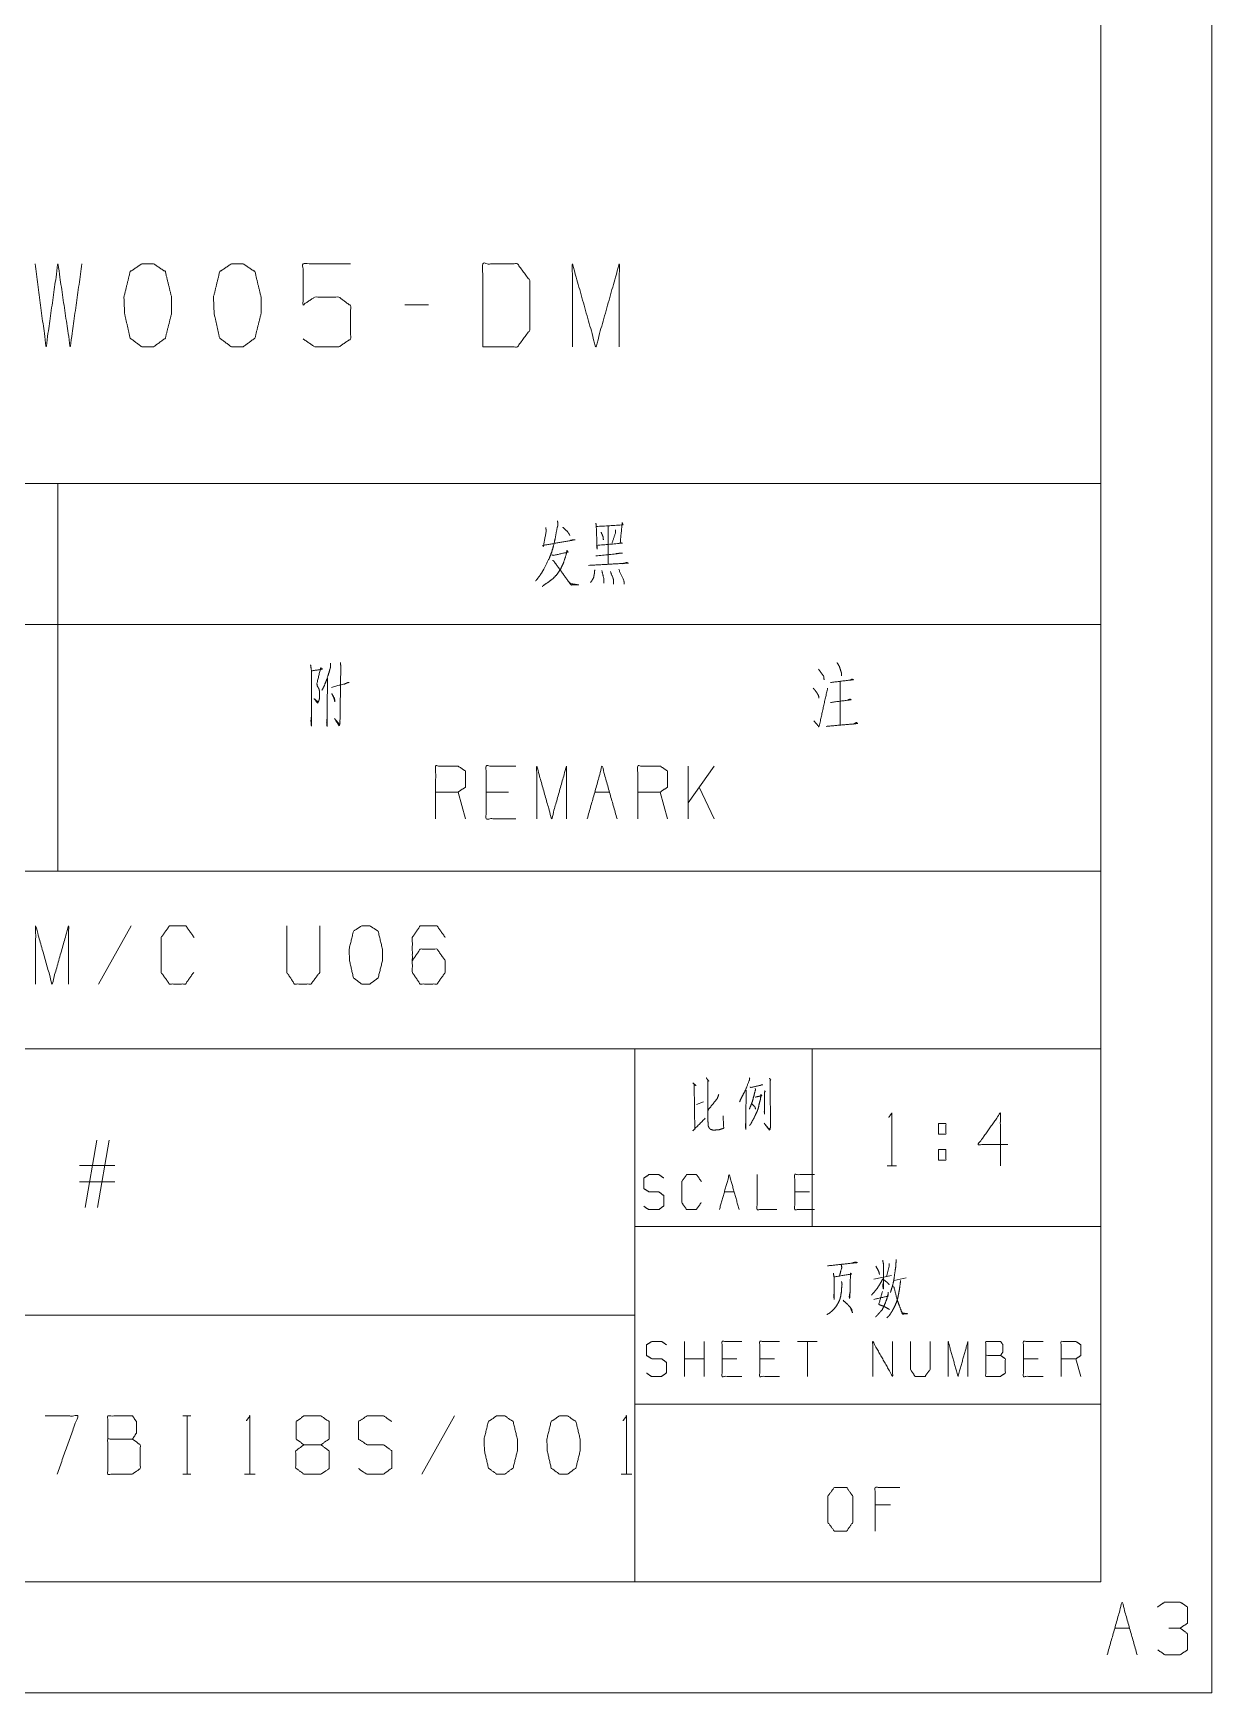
# Model space of a CAD drawing. Header units: millimetres. Extents: x 0 to 420, y 0 to 297.
# Drawn here: x 366.9 to 420, y 0 to 74.7 of the extents above; entities that cross this region are included whole.
import ezdxf

# ---------------------------------------------------------------- set-up
doc = ezdxf.new("R2010")
doc.units = ezdxf.units.MM
doc.layers.add('101', color=7, linetype='Continuous', true_color=0xffffff)

msp = doc.modelspace()

# ---------------------------------------------------------------- linework, layer by layer
at = {"layer": '101', "color": 133, "linetype": 'Continuous', "lineweight": 18}
for p, q in [((420, 0), (420, 297)), ((415, 5), (415, 292)), ((235, 37), (415, 37)), ((235, 29), (415, 29)), ((394, 29), (394, 5)), ((402, 29), (402, 21)), ((394, 21), (415, 21)), ((285, 17), (394, 17)), ((394, 13), (415, 13)), ((25, 5), (415, 5)), ((235, 5), (415, 5)), ((0, 0), (420, 0))]:
    msp.add_line(p, q, dxfattribs=at)
at = {"layer": '101', "color": 72, "linetype": 'Continuous', "lineweight": 18}
for p, q in [((384.705, 62.507), (383.647, 62.507)), ((338, 54.463), (368, 54.463)), ((368, 54.463), (415, 54.463)), ((368, 54.463), (368, 48.113)), ((415, 54.463), (415, 48.113)), ((392.799, 52.525), (392.799, 50.825)), ((338, 48.113), (368, 48.113)), ((368, 48.113), (415, 48.113)), ((368, 48.113), (368, 37)), ((415, 48.113), (415, 37)), ((403.255, 45.525), (403.255, 43.6)), ((397.578, 41.737), (396.411, 40.088)), ((396.411, 39.362), (396.411, 41.737)), ((386.372, 39.362), (386.037, 40.563)), ((388.313, 40.563), (387.306, 40.563)), ((392.194, 40.563), (392.866, 40.563)), ((395.478, 39.362), (395.142, 40.563)), ((397.578, 39.362), (396.906, 40.788)), ((338, 37), (368, 37)), ((368, 37), (415, 37)), ((371.318, 34.543), (369.835, 31.921)), ((396.779, 26.497), (397.101, 26.621)), ((369.234, 21.863), (369.763, 24.895)), ((370.32, 24.895), (369.791, 21.863)), ((407.685, 24.463), (407.685, 23.988)), ((407.685, 24.463), (408.021, 24.463)), ((370.57, 23.753), (368.984, 23.753)), ((405.373, 23.738), (405.798, 23.738)), ((370.57, 23.005), (368.984, 23.005)), ((398.037, 22.558), (398.482, 22.558)), ((401.876, 22.558), (401.209, 22.558)), ((404.777, 18.629), (405.567, 18.795)), ((405.684, 18.567), (406.226, 18.691)), ((396.239, 14.249), (396.239, 15.822)), ((397.129, 14.249), (397.129, 15.822)), ((402.221, 15.822), (401.331, 15.822)), ((401.776, 15.822), (401.776, 14.249)), ((397.129, 15.044), (396.239, 15.044)), ((398.604, 15.044), (397.936, 15.044)), ((400.301, 15.044), (399.634, 15.044)), ((412.182, 15.044), (411.514, 15.044)), ((414.101, 14.249), (413.879, 15.044)), ((373.633, 12.469), (374.004, 12.469)), ((373.828, 12.469), (373.828, 9.847)), ((385.884, 12.469), (384.401, 9.847)), ((373.633, 9.847), (374.004, 9.847)), ((376.422, 9.847), (376.891, 9.847)), ((393.395, 9.847), (393.863, 9.847)), ((405.523, 8.463), (404.835, 8.463)), ((415.625, 2.912), (416.296, 2.912))]:
    msp.add_line(p, q, dxfattribs=at)
for points, knots in [([(366.979, 64.357), (367.48, 60.617), (368.009, 64.357), (368.565, 60.617), (369.094, 64.357)], [0, 0, 0.249745, 0.499742, 0.750003, 1, 1]), ([(372.322, 60.617), (372.851, 61.011), (373.129, 62.113), (373.129, 62.861), (372.851, 64.003), (372.322, 64.357), (371.793, 64.357), (371.264, 64.003), (370.986, 62.861), (371.014, 62.113), (371.264, 61.011), (371.793, 60.617), (372.322, 60.617)], [0, 0, 0.067527, 0.183972, 0.260584, 0.380942, 0.446142, 0.500308, 0.565504, 0.685864, 0.762528, 0.87831, 0.945833, 1, 1]), ([(376.357, 60.617), (376.886, 61.011), (377.164, 62.113), (377.164, 62.861), (376.886, 64.003), (376.357, 64.357), (375.828, 64.357), (375.299, 64.003), (375.021, 62.861), (375.049, 62.113), (375.299, 61.011), (375.828, 60.617), (376.357, 60.617)], [0, 0, 0.067523, 0.18397, 0.260581, 0.380941, 0.446137, 0.500303, 0.565503, 0.685861, 0.762526, 0.878306, 0.945833, 1, 1]), ([(379.056, 60.971), (379.585, 60.617), (380.67, 60.617), (381.199, 60.971), (381.199, 62.467), (380.67, 62.861), (379.585, 62.861), (379.056, 62.507), (379.056, 64.357), (381.199, 64.357)], [0, 0, 0.062229, 0.168343, 0.230572, 0.376815, 0.441266, 0.547379, 0.609609, 0.790489, 1, 1]), ([(387.154, 60.617), (388.712, 60.617), (389.269, 61.365), (389.269, 63.609), (388.712, 64.357), (387.154, 64.357), (387.154, 60.617)], [0, 0, 0.142137, 0.227163, 0.431791, 0.516816, 0.658953, 1, 1]), ([(391.189, 60.617), (391.189, 64.357), (392.246, 60.617), (393.304, 64.357), (393.304, 60.617)], [0, 0, 0.245192, 0.5, 0.754808, 1, 1]), ([(390.523, 52.775), (390.54, 52.575), (390.505, 52.475), (390.417, 52), (390.346, 51.675), (390.258, 51.375), (390.152, 51.1), (389.904, 50.6), (389.763, 50.375), (389.639, 50.2), (389.533, 50.075)], [0, 0, 0.068481, 0.104655, 0.269443, 0.382885, 0.489552, 0.590082, 0.780357, 0.870991, 0.944092, 1, 1]), ([(389.993, 52.475), (390.01, 52.325), (389.886, 51.625), (389.851, 51.675), (391.301, 51.925), (391.212, 51.925), (391.106, 51.9)], [0, 0, 0.058285, 0.332616, 0.356247, 0.923845, 0.957955, 1, 1]), ([(390.753, 52.5), (390.965, 52.3), (391.035, 52.2), (391.071, 52.125)], [0, 0, 0.586649, 0.833102, 1, 1]), ([(392.251, 52.675), (392.269, 52.475), (392.304, 51.5), (392.287, 51.675), (393.436, 51.775), (393.347, 51.8), (393.436, 52.7), (393.471, 52.6), (392.269, 52.525)], [0, 0, 0.041725, 0.244476, 0.281028, 0.520681, 0.53977, 0.7277, 0.749741, 1, 1]), ([(393.135, 52.375), (393.135, 52.25), (392.976, 51.775)], [0, 0, 0.199703, 1, 1]), ([(392.481, 52.275), (392.569, 52.075), (392.587, 51.925)], [0, 0, 0.591431, 1, 1]), ([(390.258, 51.25), (390.346, 51.225), (391, 51.375), (390.947, 51.45), (390.912, 51.275), (390.788, 50.875), (390.664, 50.625), (390.505, 50.375), (390.311, 50.175), (390.116, 50.025), (389.957, 49.925), (389.833, 49.825)], [0, 0, 0.031676, 0.263155, 0.294839, 0.356434, 0.500885, 0.597121, 0.69935, 0.795581, 0.880301, 0.945114, 1, 1]), ([(390.293, 51), (390.346, 50.975), (391.124, 49.9), (391.477, 49.9), (391.124, 49.95), (390.982, 50.075)], [0, 0, 0.025648, 0.606398, 0.761127, 0.917398, 1, 1]), ([(391.916, 50.775), (393.701, 50.875), (393.648, 50.9), (393.418, 50.85)], [0, 0, 0.858876, 0.887043, 1, 1]), ([(392.251, 51.2), (393.436, 51.325), (393.347, 51.325), (393.153, 51.3)], [0, 0, 0.807204, 0.867119, 1, 1]), ([(392.198, 50.575), (392.181, 50.4), (392.145, 50.225), (392.092, 50.125), (392.004, 50)], [0, 0, 0.283375, 0.571018, 0.753354, 1, 1]), ([(392.516, 50.55), (392.605, 50.175), (392.605, 49.975)], [0, 0, 0.658277, 1, 1]), ([(392.905, 50.5), (393.029, 50.175), (393.047, 50.1), (393.047, 49.925)], [0, 0, 0.579761, 0.708232, 1, 1]), ([(393.277, 50.6), (393.506, 50.1), (393.524, 50), (393.524, 49.925)], [0, 0, 0.757087, 0.896807, 1, 1]), ([(380.296, 46.375), (380.296, 46.2), (380.208, 45.9), (380.102, 45.575), (379.996, 45.325), (379.907, 45.15)], [0, 0, 0.134901, 0.375985, 0.639526, 0.848865, 1, 1]), ([(380.738, 46.4), (380.756, 46.225), (380.72, 43.8), (380.72, 43.65), (380.685, 43.55), (380.473, 43.875), (380.703, 43.6)], [0, 0, 0.048809, 0.721809, 0.763433, 0.792866, 0.900556, 1, 1]), ([(403.114, 46.4), (403.22, 46.225), (403.273, 46.05), (403.308, 45.95), (403.308, 45.8)], [0, 0, 0.317961, 0.602104, 0.766914, 1, 1]), ([(379.395, 46.3), (379.43, 46.05), (379.43, 43.55), (379.412, 43.775), (379.43, 43.95)], [0, 0, 0.080051, 0.872676, 0.944234, 1, 1]), ([(379.448, 46.025), (379.925, 46.1), (379.854, 46.175), (379.678, 45.45), (379.695, 45.35), (379.766, 45.225), (379.801, 45.1), (379.801, 44.8), (379.766, 44.675), (379.713, 44.575), (379.554, 44.775), (379.731, 44.625)], [0, 0, 0.176449, 0.214093, 0.486652, 0.523743, 0.576195, 0.62364, 0.733214, 0.78066, 0.821997, 0.915335, 1, 1]), ([(380.155, 45.7), (380.137, 43.525), (380.119, 43.725), (380.137, 43.875)], [0, 0, 0.860769, 0.940226, 1, 1]), ([(402.283, 46.1), (402.513, 45.775), (402.531, 45.625)], [0, 0, 0.724919, 1, 1]), ([(402.813, 45.5), (403.627, 45.6), (403.856, 45.625), (403.786, 45.65), (403.697, 45.6)], [0, 0, 0.667715, 0.856109, 0.917228, 1, 1]), ([(380.331, 45.275), (381.127, 45.5), (381.074, 45.5), (380.915, 45.425)], [0, 0, 0.783129, 0.833379, 1, 1]), ([(380.349, 45), (380.473, 44.775), (380.491, 44.625), (380.42, 44.9)], [0, 0, 0.371206, 0.589538, 1, 1]), ([(402.036, 45.25), (402.124, 45.15), (402.23, 45), (402.283, 44.9), (402.301, 44.8)], [0, 0, 0.250916, 0.596269, 0.80909, 1, 1]), ([(402.071, 43.775), (402.301, 43.5), (402.69, 45.25)], [0, 0, 0.166599, 1, 1]), ([(402.813, 44.6), (403.573, 44.7), (403.75, 44.725), (403.697, 44.75), (403.627, 44.725)], [0, 0, 0.710676, 0.876155, 0.930483, 1, 1]), ([(402.619, 43.525), (404.033, 43.65), (403.998, 43.7), (403.839, 43.625)], [0, 0, 0.856874, 0.893835, 1, 1]), ([(385.029, 39.362), (385.029, 41.737), (386.037, 41.737), (386.372, 41.513), (386.372, 40.788), (386.037, 40.563), (385.029, 40.563)], [0, 0, 0.400952, 0.571031, 0.639278, 0.761674, 0.829922, 1, 1]), ([(388.649, 39.362), (387.306, 39.362), (387.306, 41.737), (388.649, 41.737)], [0, 0, 0.26539, 0.73461, 1, 1]), ([(389.582, 39.362), (389.582, 41.737), (390.254, 39.362), (390.925, 41.737), (390.925, 39.362)], [0, 0, 0.245192, 0.499999, 0.754808, 1, 1]), ([(394.135, 39.362), (394.135, 41.737), (395.142, 41.737), (395.478, 41.513), (395.478, 40.788), (395.142, 40.563), (394.135, 40.563)], [0, 0, 0.400951, 0.571036, 0.639278, 0.761673, 0.829915, 1, 1]), ([(367.007, 31.921), (367.007, 34.543), (367.748, 31.921), (368.49, 34.543), (368.49, 31.921)], [0, 0, 0.245192, 0.499999, 0.754808, 1, 1]), ([(374.128, 32.445), (373.757, 31.921), (373.035, 31.921), (372.664, 32.445), (372.664, 34.018), (373.035, 34.543), (373.776, 34.543), (374.147, 34.018)], [0, 0, 0.114569, 0.243366, 0.357935, 0.638584, 0.753153, 0.885431, 1, 1]), ([(378.322, 34.543), (378.322, 32.445), (378.673, 31.921), (379.414, 31.921), (379.805, 32.445), (379.805, 34.543)], [0, 0, 0.337149, 0.438596, 0.557784, 0.662851, 1, 1]), ([(382.067, 31.921), (382.438, 32.197), (382.633, 32.97), (382.633, 33.494), (382.438, 34.294), (382.067, 34.543), (381.697, 34.543), (381.326, 34.294), (381.131, 33.494), (381.15, 32.97), (381.326, 32.197), (381.697, 31.921), (382.067, 31.921)], [0, 0, 0.067526, 0.183971, 0.260584, 0.380943, 0.446141, 0.500306, 0.565504, 0.685863, 0.762529, 0.87831, 0.945835, 1, 1]), ([(383.979, 32.97), (384.33, 33.494), (385.091, 33.494), (385.462, 32.97), (385.462, 32.445), (385.091, 31.921), (384.33, 31.921), (383.979, 32.445), (383.979, 34.018), (384.33, 34.543), (385.091, 34.543), (385.462, 34.018)], [0, 0, 0.076964, 0.169761, 0.248073, 0.312019, 0.390331, 0.483128, 0.560091, 0.751927, 0.82889, 0.921688, 1, 1]), ([(397.218, 27.698), (397.335, 27.553), (397.291, 27.594), (397.291, 26.725), (397.291, 26.042), (397.291, 25.938), (397.306, 25.545), (397.35, 25.441), (397.408, 25.379), (397.54, 25.338), (397.804, 25.358), (397.994, 25.421), (398.008, 25.441), (397.979, 25.979)], [0, 0, 0.050887, 0.067371, 0.30486, 0.491459, 0.519732, 0.627242, 0.657953, 0.681265, 0.71898, 0.791172, 0.845841, 0.852765, 1, 1]), ([(399.179, 27.698), (399.164, 27.594), (398.988, 27.139), (398.842, 26.87), (398.725, 26.621)], [0, 0, 0.089072, 0.504979, 0.766001, 1, 1]), ([(400.071, 27.677), (400.13, 27.594), (400.101, 27.573), (400.115, 25.524), (400.115, 25.503), (400.101, 25.379), (400.071, 25.338), (399.837, 25.648), (400.071, 25.358), (400.101, 25.441)], [0, 0, 0.031372, 0.042462, 0.676473, 0.682877, 0.721567, 0.737252, 0.857566, 0.97283, 1, 1]), ([(396.618, 27.47), (396.764, 27.346), (396.677, 27.387), (396.706, 25.4), (396.618, 25.317), (397.174, 25.876)], [0, 0, 0.060255, 0.090729, 0.71461, 0.752496, 1, 1]), ([(397.291, 26.228), (397.716, 26.766), (397.789, 26.952)], [0, 0, 0.77398, 1, 1]), ([(399.018, 27.139), (399.003, 25.379), (398.988, 25.503), (398.988, 25.524), (399.003, 25.71)], [0, 0, 0.841012, 0.900786, 0.910681, 1, 1]), ([(399.427, 27.221), (399.442, 27.18), (399.369, 26.89), (399.296, 26.621), (399.223, 26.435), (399.164, 26.29)], [0, 0, 0.044891, 0.350478, 0.63559, 0.840224, 1, 1]), ([(399.427, 26.828), (399.72, 26.89), (399.691, 26.952), (399.662, 26.725), (399.603, 26.518), (399.574, 26.352), (399.515, 26.186), (399.442, 26.042), (399.369, 25.876), (399.296, 25.752), (399.223, 25.607), (399.164, 25.545)], [0, 0, 0.158182, 0.194476, 0.315843, 0.429568, 0.518472, 0.611327, 0.697145, 0.792857, 0.869066, 0.954883, 1, 1]), ([(399.193, 27.284), (399.223, 27.263), (399.252, 27.263), (399.764, 27.387), (399.72, 27.387), (399.647, 27.346)], [0, 0, 0.049781, 0.090425, 0.822292, 0.883256, 1, 1]), ([(399.852, 27.118), (399.881, 27.077), (399.852, 27.056), (399.852, 26.062), (399.837, 26.166), (399.852, 26.29)], [0, 0, 0.038712, 0.066084, 0.824707, 0.904517, 1, 1]), ([(399.281, 26.518), (399.413, 26.393), (399.442, 26.29)], [0, 0, 0.6273, 1, 1]), ([(405.444, 25.913), (405.585, 26.113), (405.585, 23.738)], [0, 0, 0.093487, 1, 1]), ([(407.685, 25.163), (407.685, 25.638), (408.021, 25.638), (408.021, 25.163), (407.685, 25.163)], [0, 0, 0.292916, 0.5, 0.792916, 1, 1]), ([(410.81, 24.688), (409.467, 24.688), (410.474, 26.113), (410.474, 23.738)], [0, 0, 0.24587, 0.565293, 1, 1]), ([(408.021, 24.463), (408.021, 23.988), (407.685, 23.988)], [0, 0, 0.585831, 1, 1]), ([(394.408, 21.912), (394.631, 21.763), (395.087, 21.763), (395.31, 21.928), (395.31, 22.392), (395.087, 22.558), (394.642, 22.558), (394.408, 22.707), (394.408, 23.187), (394.642, 23.336), (395.087, 23.336), (395.31, 23.187)], [0, 0, 0.068029, 0.184052, 0.254519, 0.372336, 0.442804, 0.555843, 0.62637, 0.748396, 0.818923, 0.931962, 1, 1]), ([(396.995, 22.077), (396.773, 21.763), (396.339, 21.763), (396.117, 22.077), (396.117, 23.021), (396.339, 23.336), (396.784, 23.336), (397.007, 23.021)], [0, 0, 0.114571, 0.243364, 0.357935, 0.638587, 0.753157, 0.885429, 1, 1]), ([(397.814, 21.763), (398.259, 23.336), (398.704, 21.763)], [0, 0, 0.499998, 1, 1]), ([(399.511, 23.336), (399.511, 21.763), (400.401, 21.763)], [0, 0, 0.638737, 1, 1]), ([(402.098, 21.763), (401.209, 21.763), (401.209, 23.336), (402.098, 23.336)], [0, 0, 0.265388, 0.734612, 1, 1]), ([(405.172, 19.478), (405.201, 19.333), (405.201, 18.194), (405.172, 18.339), (405.201, 18.463)], [0, 0, 0.094654, 0.823642, 0.918295, 1, 1]), ([(405.772, 19.519), (405.772, 19.395), (405.757, 19.167), (405.713, 18.877), (405.67, 18.567), (405.611, 18.318), (405.538, 18.091), (405.523, 18.029)], [0, 0, 0.081859, 0.232245, 0.425429, 0.632112, 0.800316, 0.957949, 1, 1]), ([(402.685, 19.229), (404.031, 19.374), (403.972, 19.395), (403.826, 19.374)], [0, 0, 0.865805, 0.905503, 1, 1]), ([(402.948, 18.898), (402.977, 18.732), (402.992, 18.298), (402.992, 17.718), (402.977, 17.801), (402.977, 17.946)], [0, 0, 0.119124, 0.427226, 0.837796, 0.897358, 1, 1]), ([(402.977, 18.732), (403.768, 18.857), (403.724, 18.898), (403.709, 18.546), (403.709, 18.174), (403.694, 17.946), (403.68, 17.76), (403.665, 17.842), (403.694, 18.029)], [0, 0, 0.351984, 0.378534, 0.533493, 0.697426, 0.797814, 0.880033, 0.917028, 1, 1]), ([(403.299, 19.291), (403.329, 19.167), (403.226, 18.774)], [0, 0, 0.238945, 1, 1]), ([(404.865, 19.209), (404.996, 18.981), (405.026, 18.836)], [0, 0, 0.640218, 1, 1]), ([(405.465, 19.333), (405.465, 19.229), (405.348, 18.753)], [0, 0, 0.174306, 1, 1]), ([(403.314, 18.525), (403.343, 18.401), (403.329, 18.36), (403.314, 18.07), (403.27, 17.822), (403.226, 17.677), (403.153, 17.532), (403.065, 17.387), (402.919, 17.221), (402.772, 17.097), (402.655, 17.035)], [0, 0, 0.073225, 0.098424, 0.26494, 0.409696, 0.496582, 0.589746, 0.686975, 0.813798, 0.923947, 1, 1]), ([(405.187, 18.65), (405.055, 18.422), (404.923, 18.215), (404.791, 18.049), (404.66, 17.904)], [0, 0, 0.287233, 0.555137, 0.786183, 1, 1]), ([(404.777, 17.718), (405.406, 17.863), (405.421, 18.049), (405.421, 17.967), (405.348, 17.718), (405.245, 17.449), (405.143, 17.242), (405.026, 17.118), (404.923, 16.994), (404.85, 16.932)], [0, 0, 0.304469, 0.392577, 0.431617, 0.55371, 0.68947, 0.798366, 0.878841, 0.95475, 1, 1]), ([(405.157, 18.07), (404.996, 17.49), (405.099, 17.449), (405.216, 17.408), (405.333, 17.346), (405.479, 17.263)], [0, 0, 0.529111, 0.626299, 0.735529, 0.852099, 1, 1]), ([(405.201, 18.608), (405.377, 18.484), (405.465, 18.381)], [0, 0, 0.613114, 1, 1]), ([(405.977, 18.567), (405.933, 18.215), (405.889, 17.967), (405.845, 17.76), (405.787, 17.573), (405.67, 17.325), (405.567, 17.139), (405.45, 16.973), (405.362, 16.89)], [0, 0, 0.194372, 0.332632, 0.448613, 0.555646, 0.70616, 0.822691, 0.933849, 1, 1]), ([(405.655, 18.298), (405.684, 18.256), (405.831, 17.677), (405.933, 17.408), (406.035, 17.118), (406.065, 17.056), (406.284, 17.076), (406.065, 17.097), (405.992, 17.221)], [0, 0, 0.026719, 0.341744, 0.493482, 0.655463, 0.691641, 0.807838, 0.924035, 1, 1]), ([(403.387, 17.677), (403.592, 17.49), (403.709, 17.366), (403.768, 17.283), (403.811, 17.118), (403.724, 17.325)], [0, 0, 0.292982, 0.473564, 0.580848, 0.762106, 1, 1]), ([(394.53, 14.398), (394.753, 14.249), (395.209, 14.249), (395.432, 14.414), (395.432, 14.878), (395.209, 15.044), (394.764, 15.044), (394.53, 15.193), (394.53, 15.673), (394.764, 15.822), (395.209, 15.822), (395.432, 15.673)], [0, 0, 0.068036, 0.184055, 0.25452, 0.372334, 0.442799, 0.555845, 0.626371, 0.748393, 0.818918, 0.931964, 1, 1]), ([(398.826, 14.249), (397.936, 14.249), (397.936, 15.822), (398.826, 15.822)], [0, 0, 0.265394, 0.734606, 1, 1]), ([(400.523, 14.249), (399.634, 14.249), (399.634, 15.822), (400.523, 15.822)], [0, 0, 0.265394, 0.734606, 1, 1]), ([(404.725, 14.249), (404.725, 15.822), (405.615, 14.249), (405.615, 15.822)], [0, 0, 0.317573, 0.682427, 1, 1]), ([(406.423, 15.822), (406.423, 14.563), (406.633, 14.249), (407.078, 14.249), (407.312, 14.563), (407.312, 15.822)], [0, 0, 0.337149, 0.438598, 0.557784, 0.662851, 1, 1]), ([(408.12, 14.249), (408.12, 15.822), (408.565, 14.249), (409.01, 15.822), (409.01, 14.249)], [0, 0, 0.245192, 0.5, 0.754808, 1, 1]), ([(409.817, 15.193), (409.817, 15.822), (410.484, 15.822), (410.59, 15.673), (410.59, 15.358), (410.484, 15.193), (409.817, 15.193), (409.817, 14.249), (410.473, 14.249), (410.695, 14.398), (410.695, 15.044), (410.484, 15.193)], [0, 0, 0.115916, 0.238849, 0.272472, 0.33043, 0.366587, 0.48952, 0.663395, 0.784172, 0.83349, 0.952457, 1, 1]), ([(412.404, 14.249), (411.514, 14.249), (411.514, 15.822), (412.404, 15.822)], [0, 0, 0.265394, 0.734606, 1, 1]), ([(413.211, 14.249), (413.211, 15.822), (413.879, 15.822), (414.101, 15.673), (414.101, 15.193), (413.879, 15.044), (413.211, 15.044)], [0, 0, 0.400946, 0.571033, 0.639276, 0.76167, 0.829914, 1, 1]), ([(367.975, 9.847), (368.912, 12.469), (367.429, 12.469)], [0, 0, 0.652466, 1, 1]), ([(370.258, 11.421), (370.258, 12.469), (371.37, 12.469), (371.546, 12.221), (371.546, 11.697), (371.37, 11.421), (370.258, 11.421), (370.258, 9.847), (371.35, 9.847), (371.721, 10.096), (371.721, 11.172), (371.37, 11.421)], [0, 0, 0.115917, 0.238847, 0.272469, 0.330428, 0.366584, 0.489513, 0.663389, 0.784162, 0.833485, 0.952453, 1, 1]), ([(376.501, 12.249), (376.657, 12.469), (376.657, 9.847)], [0, 0, 0.093489, 1, 1]), ([(379.095, 11.172), (378.744, 11.421), (378.744, 12.221), (379.095, 12.469), (379.856, 12.469), (380.227, 12.221), (380.227, 11.421), (379.856, 11.172), (379.095, 11.172), (378.724, 10.896), (378.724, 10.123), (379.095, 9.847), (379.856, 9.847), (380.227, 10.096), (380.227, 10.896), (379.856, 11.172)], [0, 0, 0.047573, 0.136085, 0.183658, 0.267814, 0.317165, 0.405677, 0.455028, 0.539184, 0.590296, 0.675756, 0.726869, 0.811025, 0.860375, 0.948888, 1, 1]), ([(381.553, 10.096), (381.924, 9.847), (382.685, 9.847), (383.056, 10.123), (383.056, 10.896), (382.685, 11.172), (381.943, 11.172), (381.553, 11.421), (381.553, 12.221), (381.943, 12.469), (382.685, 12.469), (383.056, 12.221)], [0, 0, 0.068036, 0.184054, 0.254519, 0.372335, 0.4428, 0.555843, 0.62637, 0.748394, 0.818921, 0.931964, 1, 1]), ([(388.147, 9.847), (388.518, 10.123), (388.713, 10.896), (388.713, 11.421), (388.518, 12.221), (388.147, 12.469), (387.776, 12.469), (387.406, 12.221), (387.21, 11.421), (387.23, 10.896), (387.406, 10.123), (387.776, 9.847), (388.147, 9.847)], [0, 0, 0.067525, 0.18397, 0.260581, 0.38094, 0.446137, 0.500301, 0.565503, 0.685862, 0.762526, 0.878306, 0.945836, 1, 1]), ([(390.976, 9.847), (391.347, 10.123), (391.542, 10.896), (391.542, 11.421), (391.347, 12.221), (390.976, 12.469), (390.605, 12.469), (390.234, 12.221), (390.039, 11.421), (390.059, 10.896), (390.234, 10.123), (390.605, 9.847), (390.976, 9.847)], [0, 0, 0.067525, 0.183971, 0.260584, 0.380944, 0.446141, 0.500306, 0.565504, 0.685864, 0.762529, 0.87831, 0.945835, 1, 1]), ([(393.473, 12.249), (393.629, 12.469), (393.629, 9.847)], [0, 0, 0.093489, 1, 1]), ([(402.992, 7.283), (403.548, 7.283), (403.826, 7.676), (403.826, 8.856), (403.548, 9.249), (402.992, 9.249), (402.699, 8.856), (402.699, 7.676), (402.992, 7.283)], [0, 0, 0.102683, 0.191619, 0.409477, 0.498413, 0.601096, 0.691619, 0.909477, 1, 1]), ([(404.835, 7.283), (404.835, 9.249), (405.948, 9.249)], [0, 0, 0.638735, 1, 1]), ([(415.289, 1.712), (415.96, 4.087), (416.632, 1.712)], [0, 0, 0.500001, 1, 1]), ([(418.573, 2.912), (418.908, 3.137), (418.908, 3.862), (418.573, 4.087), (417.883, 4.087), (417.547, 3.862)], [0, 0, 0.153882, 0.429856, 0.583738, 0.846131, 1, 1]), ([(417.565, 1.937), (417.883, 1.712), (418.573, 1.712), (418.908, 1.937), (418.908, 2.662), (418.573, 2.912), (418.06, 2.912)], [0, 0, 0.124113, 0.34368, 0.472446, 0.703378, 0.83674, 1, 1])]:
    msp.add_open_spline(points, degree=1, knots=knots, dxfattribs=at)
msp.add_open_spline([(391.859, 39.362), (392.53, 41.737), (393.202, 39.362)], degree=1, dxfattribs=at)

doc.saveas('drawing.dxf')
